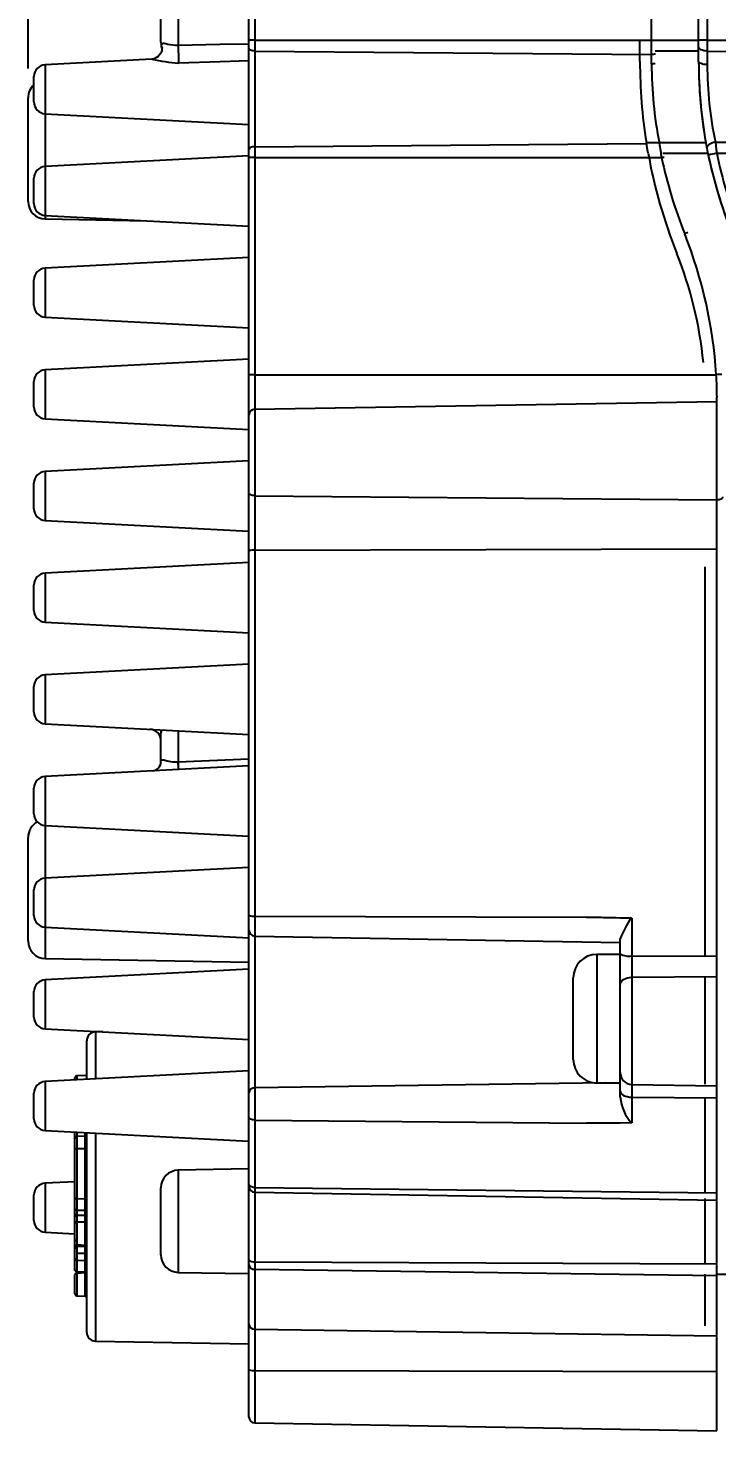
# Model space of a CAD drawing. Extents: x 0.3 to 16.8, y 0.3 to 10.8.
# Drawn here: x 7.015 to 8.19, y 5.937 to 8.326 of the extents above; entities that cross this region are included whole.
import ezdxf
from ezdxf.enums import TextEntityAlignment as Align

# ---------------------------------------------------------------- set-up
doc = ezdxf.new("R2010")
doc.units = 0
doc.layers.get('0').update_dxf_attribs({"linetype": 'CONTINUOUS'})
doc.layers.add('FORMAT', color=7, linetype='CONTINUOUS')
doc.dimstyles.new('SLDDIMSTYLE3', dxfattribs={"dimtxt": 0.125, "dimasz": 0.13, "dimexe": 0, "dimexo": 0.0625, "dimgap": 0.03125, "dimtad": 0, "dimtih": 1, "dimtoh": 1, "dimrnd": 1e-09, "dimzin": 12, "dimsah": 1, "dimcen": 0.09, "dimazin": 3, "dimtfac": 1, "dimtofl": 0, "dimtmove": 0, "dimatfit": 3})

# ---------------------------------------------------------------- blocks, each defined once
blk = doc.blocks.new('_D_7')
at = {"layer": 'FORMAT'}
for p, q in [((7.0154, 8.2574), (7.0154, 10.3914)), ((10.2456, 8.177), (10.2456, 10.3914)), ((9.4114, 10.3289), (9.3489, 10.2039)), ((9.4427, 10.2664), (9.4114, 10.3289)), ((7.0154, 10.2664), (8.1287, 10.2664)), ((9.3177, 10.2664), (8.8157, 10.2664)), ((9.3489, 10.2039), (9.3177, 10.2664)), ((10.2456, 10.2664), (9.4427, 10.2664))]:
    blk.add_line(p, q, dxfattribs=at)
for points in [[(7.0154, 10.2664), (7.1454, 10.2464), (7.1454, 10.2864)], [(10.2456, 10.2664), (10.1156, 10.2864), (10.1156, 10.2464)]]:
    blk.add_solid(points, dxfattribs=at)
at = {"layer": 'FORMAT', "width": 0.7}
for s, p in [('[L', (8.1541, 10.2683, 0.0039)), ('2.54]', (8.4086, 10.2683, 0.0039)), ('%%p', (8.2895, 10.2664, 0.0039)), ('L', (8.2126, 10.068, 0.0039)), ('.100', (8.4086, 10.068, 0.0039)), ('%%p', (8.2895, 10.0661, 0.0039))]:
    blk.add_text(s, height=0.125, dxfattribs=at).set_placement(p, align=Align.BOTTOM_LEFT)
blk = doc.blocks.new('_D_9')
at = {"layer": 'FORMAT'}
for p, q in [((7.5498, 9.8553), (7.5244, 9.8553)), ((7.5244, 9.8553), (7.5244, 9.6569)), ((8.0289, 9.8553), (8.0543, 9.8553)), ((8.0543, 9.8553), (8.0543, 9.6569)), ((7.0154, 8.2574), (7.0154, 9.8003)), ((8.4988, 8.7514), (8.4988, 9.8003)), ((7.0154, 9.6753), (7.4338, 9.6753)), ((7.5244, 9.6569), (7.5498, 9.6569)), ((8.0543, 9.6569), (8.0289, 9.6569)), ((8.4988, 9.6753), (8.1449, 9.6753))]:
    blk.add_line(p, q, dxfattribs=at)
for points in [[(7.0154, 9.6753), (7.1454, 9.6553), (7.1454, 9.6953)], [(8.4988, 9.6753), (8.3688, 9.6953), (8.3688, 9.6553)]]:
    blk.add_solid(points, dxfattribs=at)
at = {"layer": 'FORMAT', "width": 0.7}
for s, p in [('37.68', (7.5815, 9.6569, 0.0039)), ('1.483', (7.5308, 9.4699, 0.0039))]:
    blk.add_text(s, height=0.125, dxfattribs=at).set_placement(p, align=Align.BOTTOM_LEFT)

msp = doc.modelspace()

# ---------------------------------------------------------------- linework, layer by layer
at = {"color": 7, "linetype": 'CONTINUOUS'}
for p, q in [((8.0782, 8.3058), (8.0782, 8.6807)), ((8.1731, 8.6807), (8.1731, 8.3058)), ((8.1584, 8.3058), (8.1584, 8.6607)), ((7.2419, 8.3024), (7.2419, 8.4165)), ((7.3919, 8.3058), (7.3919, 8.4273)), ((7.4018, 8.4273), (7.4018, 8.3058)), ((7.3919, 8.2922), (7.3919, 8.3058)), ((7.4018, 8.3058), (7.3919, 8.3058)), ((7.4018, 8.3058), (7.4018, 8.2873)), ((7.4018, 8.3058), (8.0782, 8.3058)), ((8.0584, 8.2876), (8.0584, 8.3058)), ((8.0782, 8.2816), (8.0782, 8.3058)), ((8.1584, 8.2876), (8.1584, 8.3058)), ((8.1731, 8.3058), (8.1584, 8.3058)), ((8.1731, 8.3058), (8.2681, 8.3058)), ((8.1731, 8.3058), (8.1731, 8.2872)), ((7.2262, 8.2733), (7.0443, 8.2638)), ((7.3919, 8.1194), (7.3919, 8.2922)), ((7.4018, 8.2873), (7.4018, 8.1243)), ((7.4018, 8.2873), (8.0782, 8.2816)), ((8.0584, 8.2695), (8.0584, 8.2876)), ((8.0782, 8.2656), (8.0782, 8.2816)), ((8.1584, 8.2695), (8.1584, 8.2876)), ((8.1731, 8.2872), (8.1731, 8.2642)), ((8.1731, 8.2872), (8.2681, 8.2864)), ((7.0254, 8.2005), (7.0254, 8.2438)), ((7.0154, 8.0312), (7.0154, 8.2074)), ((7.0443, 8.1805), (7.3919, 8.1623)), ((8.0693, 8.1313), (8.1707, 8.1313)), ((8.187, 8.1318), (8.2681, 8.1325)), ((7.3919, 8.1088), (7.0443, 8.0906)), ((7.3919, 8.1058), (7.3919, 8.1194)), ((7.3919, 7.7359), (7.3919, 8.1058)), ((7.4018, 8.1058), (7.3919, 8.1058)), ((7.4018, 8.1243), (7.4018, 8.1058)), ((7.4018, 8.1058), (8.0953, 8.1058)), ((7.4018, 8.1058), (7.4018, 7.7359)), ((8.1892, 8.1131), (8.2681, 8.1131)), ((7.0254, 8.0273), (7.0254, 8.0706)), ((7.0443, 8.0073), (7.3919, 7.9891)), ((7.0448, 8.0012), (7.2173, 7.9982)), ((7.3919, 7.9356), (7.0443, 7.9174)), ((7.0254, 7.854), (7.0254, 7.8974)), ((7.0443, 7.8341), (7.3919, 7.8159)), ((7.3919, 7.7624), (7.0443, 7.7442)), ((7.0254, 7.6808), (7.0254, 7.7242)), ((7.3919, 7.6676), (7.3919, 7.7359)), ((7.4018, 7.7359), (7.3919, 7.7359)), ((7.4018, 7.7359), (7.4018, 7.6771)), ((7.4018, 7.7359), (8.1882, 7.7359)), ((8.1896, 7.6901), (8.1896, 7.6974)), ((7.4018, 7.6771), (8.1896, 7.6901)), ((7.4018, 7.6771), (7.4018, 7.5298)), ((8.1896, 7.523), (8.1896, 7.6901)), ((7.0443, 7.6609), (7.3919, 7.6427)), ((7.3919, 7.5347), (7.3919, 7.6676)), ((7.3919, 7.5892), (7.0443, 7.571)), ((7.0254, 7.5076), (7.0254, 7.551)), ((7.3919, 7.4351), (7.3919, 7.5347)), ((7.4018, 7.5298), (8.1896, 7.523)), ((7.4018, 7.5298), (7.4018, 7.4369)), ((8.1896, 7.4393), (8.1896, 7.523)), ((7.0443, 7.4877), (7.3919, 7.4694)), ((7.3919, 6.8151), (7.3919, 7.4351)), ((7.4018, 7.4369), (8.1896, 7.4393)), ((7.4018, 7.4369), (7.4018, 6.8135)), ((8.1896, 6.7453), (8.1896, 7.4393)), ((7.3919, 7.416), (7.0443, 7.3978)), ((8.1698, 6.7458), (8.1698, 7.4087)), ((7.0254, 7.3344), (7.0254, 7.3778)), ((7.0443, 7.3145), (7.3919, 7.2962)), ((7.3919, 7.2428), (7.0443, 7.2246)), ((7.0254, 7.1612), (7.0254, 7.2046)), ((7.0443, 7.1413), (7.3919, 7.123)), ((7.2419, 7.0776), (7.2419, 7.1255)), ((7.2714, 7.0762), (7.3919, 7.0813)), ((7.3919, 7.0696), (7.0443, 7.0514)), ((7.0254, 6.988), (7.0254, 7.0314)), ((7.0443, 6.9681), (7.3919, 6.9498)), ((7.0154, 6.7714), (7.0154, 6.9475)), ((7.3919, 6.8964), (7.0443, 6.8782)), ((7.0254, 6.8148), (7.0254, 6.8582)), ((7.3919, 6.7897), (7.3919, 6.8151)), ((7.4018, 6.8135), (7.9673, 6.8119)), ((8.0435, 6.8101), (7.9673, 6.8119)), ((7.0443, 6.7948), (7.3919, 6.7766)), ((7.3919, 6.5128), (7.3919, 6.7897)), ((8.0435, 6.8101), (8.0444, 6.8101)), ((8.0444, 6.8101), (8.0444, 6.7458)), ((7.4018, 6.7797), (8.0248, 6.7688)), ((8.0248, 6.7496), (8.0248, 6.7749)), ((7.0448, 6.7414), (7.3919, 6.7353)), ((8.0248, 6.7485), (7.9848, 6.7485)), ((8.0248, 6.6968), (8.0248, 6.7496)), ((8.0444, 6.7458), (8.1896, 6.7453)), ((8.0444, 6.7458), (8.0444, 6.7094)), ((8.1896, 6.711), (8.1896, 6.7453)), ((7.3919, 6.7232), (7.0443, 6.705)), ((8.0248, 6.5295), (8.0248, 6.7322)), ((7.9448, 6.5695), (7.9448, 6.7085)), ((8.0444, 6.7094), (8.1896, 6.711)), ((8.0444, 6.7094), (8.0444, 6.527)), ((8.1698, 6.5271), (8.1698, 6.7094)), ((8.1896, 6.5245), (8.1896, 6.711)), ((7.0254, 6.6416), (7.0254, 6.685)), ((7.0443, 6.6216), (7.3919, 6.6034)), ((7.1154, 6.5355), (7.1154, 6.6013)), ((7.1427, 6.6165), (7.1301, 6.6163)), ((7.3919, 6.55), (7.0443, 6.5318)), ((7.0954, 6.5344), (7.0954, 6.5384)), ((7.1154, 6.542), (7.0983, 6.5414)), ((7.9848, 6.5295), (8.0248, 6.5295)), ((8.0248, 6.5155), (8.0248, 6.5298)), ((8.0444, 6.527), (8.1896, 6.5245)), ((8.0444, 6.527), (8.0444, 6.5053)), ((8.1896, 6.504), (8.1896, 6.5245)), ((7.0254, 6.4684), (7.0254, 6.5118)), ((7.3919, 6.4718), (7.3919, 6.5128)), ((7.4018, 6.521), (7.4018, 6.4663)), ((8.0248, 6.5056), (8.0248, 6.5155)), ((8.0444, 6.5053), (8.1896, 6.504)), ((8.0444, 6.5053), (8.0444, 6.4613)), ((8.1698, 6.3442), (8.1698, 6.5053)), ((8.1896, 6.3425), (8.1896, 6.504)), ((7.3919, 6.3578), (7.3919, 6.4718)), ((7.4018, 6.4663), (7.4018, 6.3514)), ((7.4018, 6.4663), (7.9673, 6.4609)), ((8.0436, 6.4613), (7.9673, 6.4609)), ((8.0444, 6.4613), (8.0436, 6.4613)), ((7.0443, 6.4484), (7.3919, 6.4302)), ((7.0954, 6.4341), (7.0954, 6.4458)), ((7.0954, 6.4179), (7.0954, 6.4351)), ((7.1125, 6.4386), (7.0983, 6.4381)), ((7.1154, 6.1046), (7.1154, 6.4447)), ((7.0954, 6.3345), (7.0954, 6.4179)), ((7.0983, 6.4179), (7.1125, 6.4179)), ((7.0983, 6.4179), (7.0983, 6.3324)), ((7.1154, 6.4179), (7.1125, 6.4179)), ((7.1125, 6.3321), (7.1125, 6.4179)), ((7.3919, 6.3829), (7.2714, 6.3808)), ((7.0954, 6.3612), (7.0443, 6.3586)), ((7.3919, 6.353), (7.3919, 6.3578)), ((7.0254, 6.2952), (7.0254, 6.3386)), ((7.0954, 6.3151), (7.0954, 6.3345)), ((7.2419, 6.2368), (7.2419, 6.3508)), ((7.3919, 6.2275), (7.3919, 6.353)), ((7.4018, 6.3514), (8.1896, 6.3425)), ((7.4018, 6.3514), (7.4018, 6.3433)), ((7.4018, 6.3433), (8.1896, 6.33)), ((7.4018, 6.3433), (7.4018, 6.2249)), ((8.1896, 6.33), (8.1896, 6.3425)), ((7.0954, 6.3015), (7.0954, 6.3151)), ((7.0983, 6.3324), (7.1125, 6.3321)), ((7.0983, 6.3324), (7.0983, 6.313)), ((7.0983, 6.313), (7.1125, 6.3126)), ((7.0983, 6.313), (7.0983, 6.304)), ((7.1125, 6.3126), (7.1125, 6.3321)), ((7.1125, 6.3044), (7.1125, 6.3126)), ((8.1698, 6.222), (8.1698, 6.3326)), ((8.1896, 6.2213), (8.1896, 6.33)), ((7.0954, 6.2902), (7.0954, 6.3015)), ((7.0954, 6.254), (7.0954, 6.2902)), ((7.0983, 6.304), (7.1125, 6.3044)), ((7.0983, 6.304), (7.0983, 6.2926)), ((7.0983, 6.2926), (7.1125, 6.293)), ((7.0983, 6.2926), (7.0983, 6.254)), ((7.1125, 6.293), (7.1125, 6.3044)), ((7.1125, 6.2533), (7.1125, 6.293)), ((7.0443, 6.2752), (7.0954, 6.2726)), ((7.0954, 6.2396), (7.0954, 6.254)), ((7.0954, 6.2303), (7.0954, 6.2396)), ((7.0983, 6.251), (7.0983, 6.254)), ((7.0983, 6.254), (7.1125, 6.2533)), ((7.1125, 6.2504), (7.0983, 6.251)), ((7.0983, 6.251), (7.0983, 6.2396)), ((7.0983, 6.2396), (7.1125, 6.2396)), ((7.0983, 6.2396), (7.0983, 6.2274)), ((7.1125, 6.2533), (7.1125, 6.2504)), ((7.1125, 6.2533), (7.1154, 6.2533)), ((7.1125, 6.2396), (7.1154, 6.2396)), ((7.1125, 6.227), (7.1125, 6.2396)), ((7.0954, 6.2111), (7.0954, 6.2303)), ((7.0983, 6.2274), (7.1125, 6.227)), ((7.0983, 6.2274), (7.0983, 6.2082)), ((7.1125, 6.2078), (7.1125, 6.227)), ((7.3919, 6.2198), (7.3919, 6.2275)), ((7.3919, 6.1188), (7.3919, 6.2198)), ((7.4018, 6.2249), (8.1896, 6.2213)), ((7.4018, 6.2249), (7.4018, 6.2122)), ((8.1896, 6.2017), (8.1896, 6.2213)), ((7.0954, 6.21), (7.0954, 6.2111)), ((7.0954, 6.17), (7.0954, 6.2024)), ((7.1125, 6.206), (7.0982, 6.2054)), ((7.0983, 6.2082), (7.1125, 6.2078)), ((7.0983, 6.2082), (7.0983, 6.207)), ((7.0983, 6.207), (7.1125, 6.2065)), ((7.0983, 6.2054), (7.0983, 6.167)), ((7.1125, 6.2065), (7.1125, 6.2078)), ((7.1125, 6.1665), (7.1125, 6.206)), ((7.2714, 6.2068), (7.3919, 6.2047)), ((7.4018, 6.2122), (8.1896, 6.2017)), ((7.4018, 6.2122), (7.4018, 6.1102)), ((8.1698, 6.1157), (8.1698, 6.2037)), ((8.1896, 6.0985), (8.1896, 6.2017)), ((7.0983, 6.167), (7.1125, 6.1665)), ((7.3919, 6.0409), (7.3919, 6.1188)), ((7.4018, 6.1102), (8.1896, 6.0985)), ((7.4018, 6.1102), (7.4018, 6.0396)), ((8.1896, 6.0378), (8.1896, 6.0985)), ((7.1301, 6.0896), (7.3919, 6.085)), ((7.3919, 5.9604), (7.3919, 6.0409)), ((7.4018, 6.0396), (8.1896, 6.0378)), ((7.4018, 5.9504), (8.1896, 5.9367))]:
    msp.add_line(p, q, dxfattribs=at)
at = {"color": 8, "linetype": 'CONTINUOUS'}
for p, q in [((7.2714, 8.4465), (7.2714, 8.2973)), ((8.0782, 8.3058), (8.0821, 8.3058)), ((8.0821, 8.3058), (8.1584, 8.3058)), ((8.0844, 8.2876), (8.1584, 8.2876)), ((7.0443, 8.2638), (7.0443, 8.1805)), ((7.0448, 8.1805), (7.0448, 8.0906)), ((7.4018, 8.1243), (8.0688, 8.1299)), ((8.0973, 8.1131), (8.1742, 8.1131)), ((7.0443, 8.0906), (7.0443, 8.0073)), ((7.0448, 8.0073), (7.0448, 8.0012)), ((7.0443, 7.9174), (7.0443, 7.8341)), ((7.0443, 7.7442), (7.0443, 7.6609)), ((7.0443, 7.571), (7.0443, 7.4877)), ((7.0443, 7.3978), (7.0443, 7.3145)), ((7.0443, 7.2246), (7.0443, 7.1413)), ((7.2714, 7.1294), (7.2714, 7.0762)), ((7.0443, 7.0514), (7.0443, 6.9681)), ((7.0448, 6.968), (7.0448, 6.8782)), ((7.0443, 6.8782), (7.0443, 6.7948)), ((7.4018, 6.8135), (7.4018, 6.7797)), ((7.0448, 6.7948), (7.0448, 6.7414)), ((7.4018, 6.7797), (7.4018, 6.521)), ((7.9848, 6.7485), (7.9848, 6.5295)), ((7.0443, 6.705), (7.0443, 6.6216)), ((7.1301, 6.6163), (7.1301, 6.5363)), ((7.0443, 6.5318), (7.0443, 6.4484)), ((7.0983, 6.5414), (7.0983, 6.5346)), ((8.0003, 6.5295), (7.4018, 6.521)), ((7.0983, 6.4456), (7.0983, 6.4381)), ((7.0983, 6.4381), (7.0983, 6.4179)), ((7.1125, 6.4386), (7.1125, 6.4449)), ((7.1125, 6.4179), (7.1125, 6.4386)), ((7.1301, 6.4439), (7.1301, 6.0896)), ((7.2714, 6.3808), (7.2714, 6.2068)), ((7.0443, 6.3586), (7.0443, 6.2752)), ((7.1125, 6.2396), (7.1125, 6.2504)), ((8.1896, 6.2037), (8.2698, 6.2037)), ((7.4018, 6.0396), (7.4018, 5.9504)), ((8.1896, 5.9367), (8.1896, 6.0378))]:
    msp.add_line(p, q, dxfattribs=at)
for points in [[(7.2439, 8.2918), (7.2437, 8.2924), (7.2431, 8.2949), (7.243, 8.2971), (7.2434, 8.2988), (7.2444, 8.3), (7.2456, 8.3004), (7.2476, 8.3004), (7.2501, 8.2999), (7.2535, 8.2992), (7.2574, 8.2984), (7.2619, 8.2977), (7.2665, 8.2973), (7.2714, 8.2973)], [(7.2714, 8.2973), (7.3421, 8.2988), (7.3919, 8.2998)], [(7.3919, 8.2703), (7.3428, 8.2688), (7.2721, 8.2665)], [(8.0953, 8.1058), (8.0972, 8.1062), (8.0991, 8.1066), (8.0997, 8.1067)], [(7.2408, 7.131), (7.2416, 7.1286), (7.2419, 7.1255)], [(7.2432, 7.1308), (7.2428, 7.1299), (7.2419, 7.1255)]]:
    msp.add_lwpolyline(points, dxfattribs=at)
at = {"color": 7, "linetype": 'CONTINUOUS'}
for points in [[(8.1731, 8.2872), (8.1702, 8.2874), (8.1675, 8.2878), (8.1649, 8.2885), (8.1627, 8.2894), (8.1609, 8.2906), (8.1595, 8.2919), (8.1587, 8.2932), (8.1584, 8.2947)], [(7.244, 8.2915), (7.2437, 8.2922), (7.2437, 8.291), (7.2435, 8.2884), (7.2417, 8.2834), (7.2373, 8.2779), (7.2302, 8.274), (7.2262, 8.2735)], [(7.4018, 8.2873), (7.3998, 8.2874), (7.398, 8.2877), (7.3963, 8.2882), (7.3948, 8.2888), (7.3936, 8.2895), (7.3927, 8.2903), (7.3921, 8.2913), (7.3919, 8.2922)], [(8.1731, 8.2642), (8.1702, 8.2643), (8.1675, 8.2646), (8.1649, 8.2651), (8.1627, 8.2658), (8.1609, 8.2666), (8.1595, 8.2675), (8.1587, 8.2684), (8.1584, 8.2695)], [(8.0724, 8.1131), (8.0709, 8.1216), (8.0693, 8.1313)], [(8.187, 8.1318), (8.184, 8.1312), (8.1811, 8.1303), (8.1784, 8.1291), (8.1762, 8.1278), (8.1744, 8.1262), (8.1732, 8.1247), (8.1725, 8.123), (8.1725, 8.1215)], [(8.187, 8.1318), (8.1884, 8.1198), (8.1892, 8.1131)], [(7.4018, 8.1243), (7.3998, 8.1241), (7.398, 8.1239), (7.3963, 8.1234), (7.3948, 8.1228), (7.3936, 8.1221), (7.3927, 8.1212), (7.3921, 8.1203), (7.3919, 8.1194)], [(7.4018, 7.5298), (7.3998, 7.5299), (7.398, 7.5301), (7.3963, 7.5306), (7.3948, 7.5312), (7.3936, 7.532), (7.3927, 7.5328), (7.3921, 7.5337), (7.3919, 7.5347)], [(8.1896, 7.523), (8.1916, 7.5231), (8.1935, 7.5234), (8.1953, 7.5238), (8.1968, 7.5244), (8.1981, 7.5252), (8.199, 7.526), (8.1996, 7.5269), (8.1998, 7.5279)], [(7.2419, 7.0776), (7.2428, 7.0796), (7.2432, 7.0798), (7.2468, 7.0797), (7.2527, 7.0783), (7.2612, 7.0766), (7.2697, 7.0762), (7.2714, 7.0762)], [(7.9673, 6.8119), (8.0248, 6.8106), (8.0444, 6.8101)], [(8.0248, 6.6968), (8.0252, 6.6993), (8.0263, 6.7016), (8.0281, 6.7038), (8.0305, 6.7057), (8.0335, 6.7072), (8.0369, 6.7084), (8.0406, 6.7091), (8.0444, 6.7094)], [(8.0248, 6.5155), (8.0252, 6.5135), (8.0263, 6.5116), (8.0281, 6.5099), (8.0305, 6.5083), (8.0335, 6.5071), (8.0369, 6.5061), (8.0406, 6.5055), (8.0444, 6.5053)], [(7.4018, 6.4663), (7.3998, 6.4664), (7.398, 6.4668), (7.3963, 6.4673), (7.3948, 6.468), (7.3936, 6.4688), (7.3927, 6.4697), (7.3921, 6.4707), (7.3919, 6.4718)], [(8.0444, 6.4613), (8.0248, 6.4612), (7.9673, 6.4609)], [(7.4018, 6.3514), (7.3998, 6.3515), (7.398, 6.3519), (7.3963, 6.3525), (7.3948, 6.3533), (7.3936, 6.3543), (7.3927, 6.3554), (7.3921, 6.3566), (7.3919, 6.3578)], [(7.0982, 6.2054), (7.0982, 6.2054), (7.0983, 6.2054)], [(7.1125, 6.206), (7.1055, 6.2057), (7.0983, 6.2054)], [(7.1125, 6.206), (7.1125, 6.206), (7.1125, 6.206)]]:
    msp.add_lwpolyline(points, dxfattribs=at)
for centre, radius, start, end in [((7.2719, 8.3024), 0.03, 179.9996, 200.7259), ((6.979, 8.2753), 0.2932, 358.2855, 4.3096), ((8.9412, 8.2695), 0.8828, 180.0002, 189.006), ((8.9412, 8.2695), 0.7828, 180, 190.1683), ((8.9412, 8.2695), 0.7828, 180, 190.8952), ((7.0454, 8.2438), 0.02, 92.999, 180.0013), ((8.7796, 8.2657), 0.7014, 180.0036, 191.1446), ((8.8139, 8.2643), 0.6408, 180.0089, 191.9295), ((7.0454, 8.2074), 0.03, 131.8084, 180.0011), ((7.0454, 8.2005), 0.02, 179.9987, 267.001), ((9.2839, 8.3065), 1.2055, 188.4163, 189.5861), ((8.9424, 8.2697), 0.7841, 190.1689, 191.5192), ((8.9412, 8.2695), 0.8828, 190.2008, 201.7446), ((8.871, 8.2695), 0.7928, 191.9136, 201.7446), ((8.9412, 8.2695), 0.7828, 191.5207, 201.7448), ((8.3955, 7.1036), 1.0304, 101.5463, 102.3661), ((8.9412, 8.2695), 0.7828, 191.749, 201.7447), ((8.9409, 8.2695), 0.7678, 191.7489, 201.7447), ((7.0454, 8.0706), 0.02, 92.999, 180.0012), ((7.0454, 8.0312), 0.03, 180.0001, 269), ((7.0454, 8.0273), 0.02, 179.9988, 267.001), ((7.4168, 7.6895), 0.7728, 3.4466, 21.7447), ((7.487, 7.6895), 0.6828, 5.6594, 21.7448), ((7.0454, 7.8974), 0.02, 92.9992, 180.001), ((7.0454, 7.854), 0.02, 179.999, 267.0008), ((7.0454, 7.7242), 0.02, 92.9992, 180.001), ((7.659, 7.6974), 0.5307, 0.001, 4.1594), ((7.0454, 7.6808), 0.02, 179.999, 267.0008), ((7.4017, 7.6673), 0.00975, 89.5103, 178.5042), ((7.0454, 7.551), 0.02, 92.9991, 180.001), ((7.0454, 7.5076), 0.02, 179.999, 267.0009), ((7.3994, 7.4216), 0.0155, 81.2761, 118.8631), ((7.0454, 7.3778), 0.02, 92.9992, 180.001), ((7.0454, 7.3344), 0.02, 179.999, 267.0008), ((7.0454, 7.2046), 0.02, 92.9992, 180.001), ((7.0454, 7.1612), 0.02, 179.999, 267.0008), ((7.2219, 7.1119), 0.02, 359.999, 87.0008), ((7.2261, 7.0766), 0.0157, 276.618, 2.0053), ((6.3012, 7.027), 0.9714, 2.1429, 2.9071), ((6.6363, 7.0408), 0.6363, 2.0296, 3.186), ((7.0454, 7.0314), 0.02, 92.999, 180.0012), ((7.0454, 6.988), 0.02, 179.9988, 267.001), ((7.0454, 6.9475), 0.03, 118.2678, 180.0003), ((7.0454, 6.8582), 0.02, 92.999, 180.0013), ((7.0454, 6.8148), 0.02, 179.9987, 267.001), ((7.3994, 6.8301), 0.0168, 243.69, 278.0714), ((7.4019, 6.7897), 0.01, 179.9977, 269.002), ((8.1626, 6.7245), 0.1467, 144.293, 159.9235), ((7.0454, 6.7714), 0.03, 180, 269.0001), ((7.9848, 6.7085), 0.04, 90.0002, 179.9999), ((8.0398, 6.774), 0.0286, 238.4425, 279.3714), ((7.0454, 6.685), 0.02, 92.999, 180.0011), ((7.0454, 6.6416), 0.02, 179.9991, 267.0007), ((7.1304, 6.6013), 0.015, 91.0003, 179.9992), ((7.9848, 6.5695), 0.04, 179.9999, 270), ((7.0454, 6.5118), 0.02, 92.999, 180.0011), ((7.0984, 6.5384), 0.003, 91.9974, 180.0044), ((8.0448, 6.547), 0.02, 180.0015, 269.0023), ((7.4011, 6.5118), 0.00918, 85.6183, 173.6947), ((8.1039, 6.5131), 0.0795, 185.3798, 220.6679), ((7.0454, 6.4684), 0.02, 179.9989, 267.001), ((7.0984, 6.4351), 0.003, 91.9974, 180.0044), ((7.1124, 6.4416), 0.003, 271.9974, 0.0044), ((7.0976, 6.7009), 0.283, 269.5574, 270.1436), ((7.2719, 6.3508), 0.03, 91.0001, 179.9998), ((7.0454, 6.3386), 0.02, 92.9993, 180.0009), ((7.098, 6.335), 0.00264, 191.3721, 276.7361), ((7.4018, 6.3531), 0.00983, 180.9909, 270.0055), ((7.098, 6.3156), 0.00264, 191.3662, 276.7401), ((7.1128, 6.3294), 0.00264, 11.3699, 96.7364), ((7.1128, 6.327), 0.00264, 263.2636, 348.6301), ((7.0454, 6.2952), 0.02, 179.9993, 267.0007), ((7.1008, 6.3059), 0.00542, 179.1311, 210.6773), ((7.0981, 6.3012), 0.00274, 86.3345, 173.632), ((7.0981, 6.2899), 0.00274, 86.3345, 173.632), ((7.1127, 6.3071), 0.00274, 266.3282, 353.635), ((7.1127, 6.2957), 0.00274, 266.3326, 353.6339), ((7.098, 6.2589), 0.00264, 83.2599, 168.6338), ((7.0992, 6.2482), 0.00388, 104.1559, 187.7154), ((7.0983, 6.2303), 0.00291, 181.7485, 269.8137), ((7.1125, 6.2241), 0.00291, 1.7471, 89.812), ((7.2719, 6.2368), 0.03, 180.0001, 269.0001), ((7.3995, 6.2363), 0.0116, 229.2066, 281.2094), ((7.4009, 6.2211), 0.00901, 188.4899, 275.7909), ((7.0983, 6.2112), 0.00291, 181.7485, 269.8137), ((7.0984, 6.2024), 0.003, 92.4988, 180.0047), ((7.0983, 6.2024), 0.00296, 91.2695, 179.3253), ((7.1124, 6.209), 0.00297, 271.4861, 359.5351), ((7.1124, 6.2047), 0.00306, 45.5768, 88.6408), ((7.0984, 6.17), 0.003, 179.9956, 268.0026), ((7.1124, 6.1635), 0.003, 359.9956, 88.0026), ((7.4012, 6.1195), 0.00931, 184.8845, 273.3549), ((7.1304, 6.1046), 0.015, 180.0015, 268.9992), ((7.3994, 6.0596), 0.0201, 248.258, 276.8205), ((7.4019, 5.9604), 0.01, 179.9991, 269.0005)]:
    msp.add_arc(centre, radius, start, end, dxfattribs=at)
at = {"color": 8, "linetype": 'CONTINUOUS'}
for centre, radius, start, end in [((7.3201, 8.7551), 0.4909, 258.9759, 264.396), ((8.0786, 8.2989), 0.0173, 268.6128, 290.7488), ((8.0786, 8.2876), 0.022, 268.9228, 284.9513), ((8.6181, 6.7645), 1.3042, 111.5094, 111.761), ((8.4163, 3.982), 3.7608, 93.3298, 93.4775)]:
    msp.add_arc(centre, radius, start, end, dxfattribs=at)

# ---------------------------------------------------------------- dimensions: what is measured, and where the dimension line sits
at = {"layer": 'FORMAT'}
dim = msp.add_linear_dim(base=(10.2456, 10.2664), p1=(7.0154, 8.2074), p2=(10.2456, 8.127), text='[L%%p2.54]\\PL%%p.100', dimstyle='SLDDIMSTYLE3', dxfattribs=at)
dim.commit()
dim.dimension.update_dxf_attribs({"geometry": '_D_7', "text_midpoint": (8.4722, 10.2664), "dimtype": 160})
dim = msp.add_linear_dim(base=(8.4988, 9.6753), p1=(7.0154, 8.2074), p2=(8.4988, 8.7014), dimstyle='SLDDIMSTYLE3', dxfattribs=at)
dim.commit()
dim.dimension.update_dxf_attribs({"geometry": '_D_9', "text_midpoint": (7.7894, 9.6753), "dimtype": 160})

doc.saveas('drawing.dxf')
